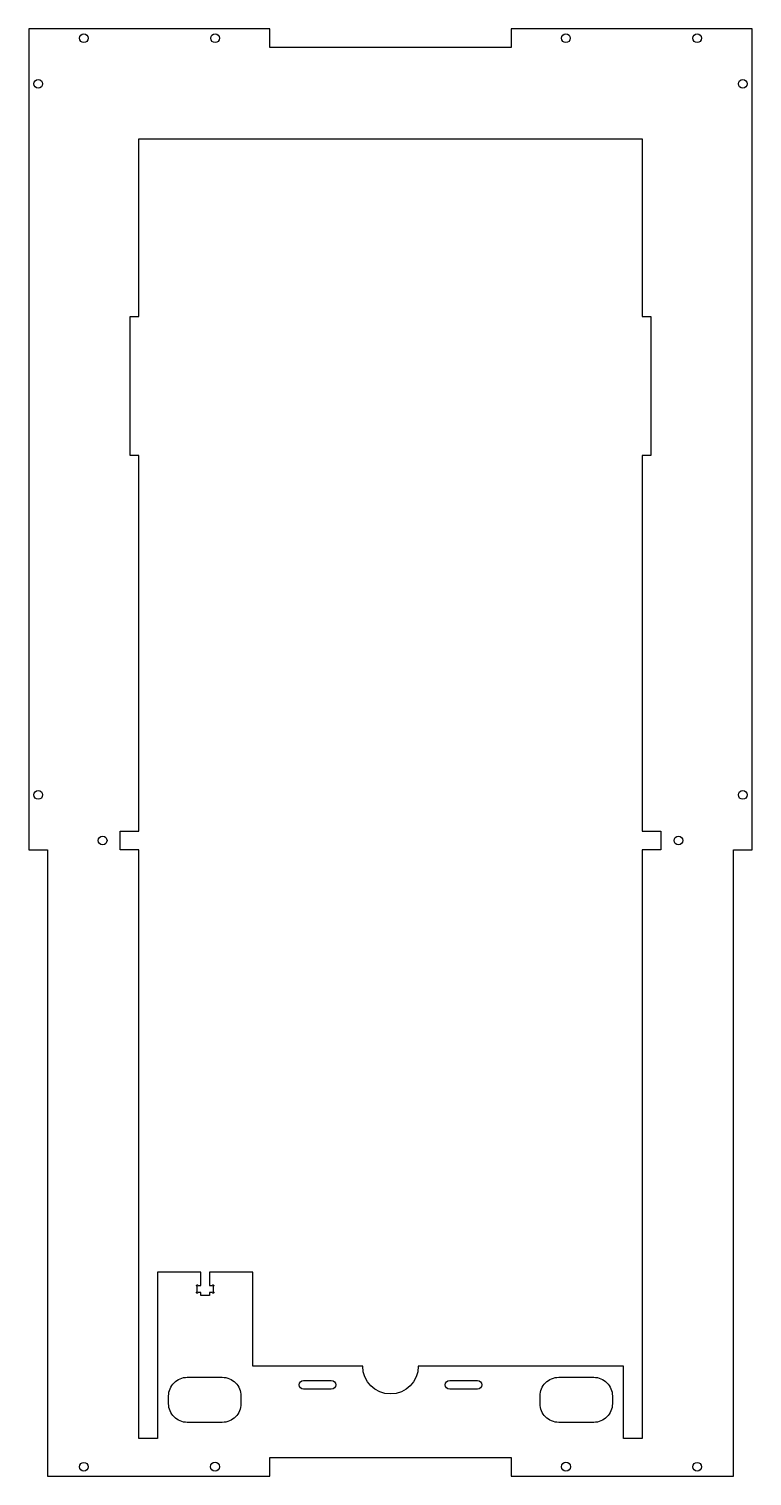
# Model space of a CAD drawing. Header units: millimetres. Extents: x -173 to 87, y -520 to 0.
import ezdxf

# ---------------------------------------------------------------- set-up
doc = ezdxf.new("R2010")
doc.units = ezdxf.units.MM

msp = doc.modelspace()

# ---------------------------------------------------------------- linework, layer by layer
msp.add_lwpolyline([(79.95, -520), (79.95, -295), (86.67, -295), (86.67, 0), (0, 0), (0, -6.72), (-86.67, -6.72), (-86.67, 0), (-173.33, 0), (-173.33, -295), (-166.61, -295), (-166.61, -520), (-86.67, -520), (-86.67, -513.28), (0, -513.28), (0, -520)], close=True)
for points in [[(-108.4, -446.78), (-108.4, -451.56), (-107.37, -451.56, -2.414214), (-107.12, -451.81), (-107.12, -453.81, -2.414214), (-107.37, -454.06), (-108.4, -454.06), (-108.4, -455.06), (-111.55, -455.06), (-111.55, -454.06), (-112.57, -454.06, -2.414214), (-112.82, -453.81), (-112.82, -451.81, -2.414214), (-112.57, -451.56), (-111.55, -451.56), (-111.55, -446.78), (-127.11, -446.78), (-127.11, -506.56), (-133.83, -506.56), (-133.83, -295), (-140.55, -295), (-140.55, -288.28), (-133.83, -288.28), (-133.83, -153.28), (-136.98, -153.28), (-136.98, -103.28), (-133.83, -103.28), (-133.83, -39.5), (47.17, -39.5), (47.17, -103.28), (50.32, -103.28), (50.32, -153.28), (47.17, -153.28), (47.17, -288.28), (53.89, -288.28), (53.89, -295), (47.17, -295), (47.17, -506.56), (40.45, -506.56), (40.45, -480.5), (-33.33, -480.5, -1), (-53.33, -480.5), (-92.83, -480.5), (-92.83, -446.78)], [(-97.11, -491.22), (-97.11, -494, -0.414214), (-103.83, -500.72), (-116.39, -500.72, -0.414214), (-123.11, -494), (-123.11, -491.22, -0.414214), (-116.39, -484.5), (-103.83, -484.5, -0.414214)], [(-64.61, -485.64, -1), (-64.61, -488.8), (-74.61, -488.8, -1), (-74.61, -485.64)], [(-22.05, -488.8, -1), (-22.05, -485.64), (-12.05, -485.64, -1), (-12.05, -488.8)], [(10.45, -494), (10.45, -491.22, -0.414214), (17.17, -484.5), (29.73, -484.5, -0.414214), (36.45, -491.22), (36.45, -494, -0.414214), (29.73, -500.72), (17.17, -500.72, -0.414214)]]:
    msp.add_lwpolyline(points, format="xyb", close=True)
for centre, radius in [((-153.58, -3.36), 1.57), ((-106.42, -3.36), 1.57), ((19.75, -3.36), 1.57), ((66.92, -3.36), 1.57), ((-169.97, -19.75), 1.57), ((83.31, -19.75), 1.57), ((-169.97, -275.25), 1.57), ((83.31, -275.25), 1.57), ((-146.83, -291.64), 1.57), ((60.17, -291.64), 1.57), ((-153.58, -516.64), 1.57), ((-106.42, -516.64), 1.58), ((19.75, -516.64), 1.58), ((66.92, -516.64), 1.57)]:
    msp.add_circle(centre, radius)

doc.saveas('drawing.dxf')
